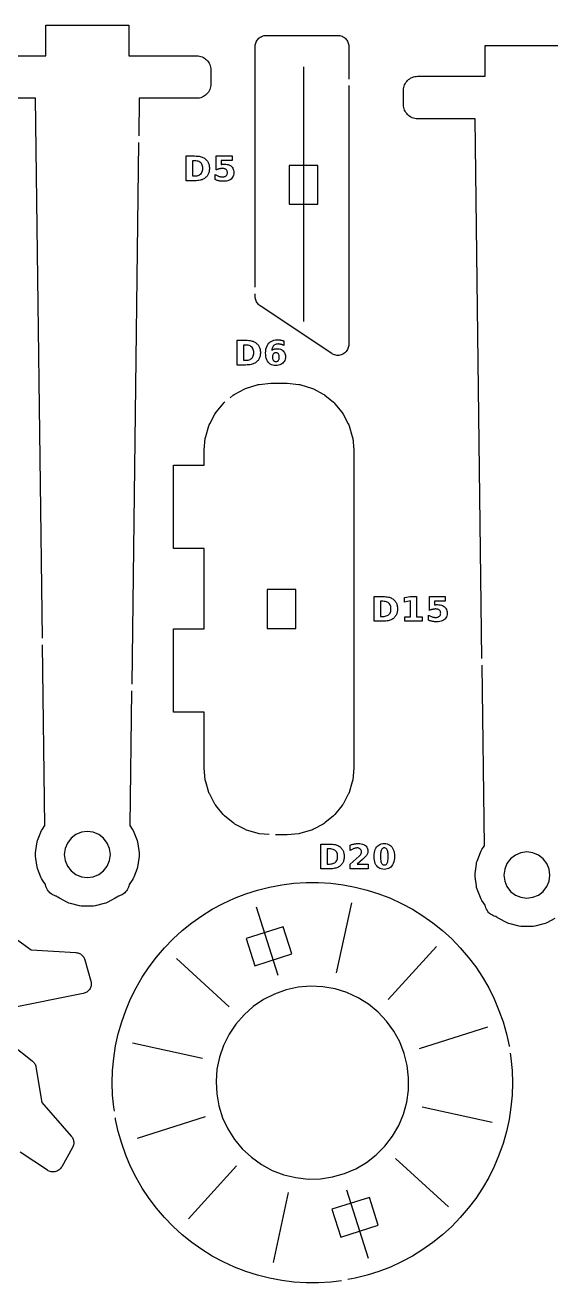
# Model space of a CAD drawing. Header units: millimetres. Extents: x 3 to 296, y 5 to 140.
# Drawn here: x 156.9 to 208.3, y 8.1 to 131.1 of the extents above; entities that cross this region are included whole.
import ezdxf

# ---------------------------------------------------------------- set-up
doc = ezdxf.new("R2010")
doc.units = ezdxf.units.MM
for name, color, linetype in [('CUT', 1, 'CONTINUOUS'), ('ENGRAVE', 5, 'CONTINUOUS'), ('SCORE', 7, 'CONTINUOUS')]:
    doc.layers.add(name, color=color, linetype=linetype)

msp = doc.modelspace()

# ---------------------------------------------------------------- linework, layer by layer
at = {"layer": 'CUT', "color": 1}
for points in [[(152.2982, 128.075), (158.925, 128.075), (158.925, 131.075), (167.075, 131.075), (167.075, 128.075), (173.7018, 128.075), (173.8348, 128.0685), (173.9683, 128.0487), (174.0992, 128.0159), (174.2262, 127.9704), (174.3482, 127.9127), (174.464, 127.8433), (174.5723, 127.763), (174.6723, 127.6723), (174.763, 127.5723), (174.8433, 127.464), (174.9127, 127.3482), (174.9704, 127.2262), (175.0159, 127.0992), (175.0487, 126.9683), (175.0685, 126.8348), (175.075, 126.7018), (175.075, 125.2982), (175.0685, 125.1652), (175.0487, 125.0317), (175.0159, 124.9008), (174.9704, 124.7738), (174.9127, 124.6518), (174.8433, 124.536), (174.763, 124.4277), (174.6723, 124.3277), (174.5723, 124.237), (174.464, 124.1567), (174.3482, 124.0873), (174.2262, 124.0296), (174.0992, 123.9841), (173.9683, 123.9513), (173.8348, 123.9315), (173.7018, 123.925), (168.074, 123.925), (168.0269, 120.2503)], [(179.425, 105.4534), (179.425, 129.0018), (179.4301, 129.1054), (179.4456, 129.2097), (179.4712, 129.3121), (179.5067, 129.4114), (179.5519, 129.5068), (179.6061, 129.5973), (179.6689, 129.682), (179.7398, 129.7602), (179.818, 129.8311), (179.9027, 129.8939), (179.9932, 129.9481), (180.0886, 129.9933), (180.1879, 130.0288), (180.2903, 130.0544), (180.3946, 130.0699), (180.4982, 130.075), (187.5018, 130.075), (187.6054, 130.0699), (187.7097, 130.0544), (187.8121, 130.0288), (187.9114, 129.9933), (188.0068, 129.9481), (188.0973, 129.8939), (188.182, 129.8311), (188.2602, 129.7602), (188.3311, 129.682), (188.3939, 129.5973), (188.4481, 129.5068), (188.4933, 129.4114), (188.5288, 129.3121), (188.5544, 129.2097), (188.5699, 129.1054), (188.575, 129.0018), (188.575, 125.8112)], [(201.6025, 69.1514), (200.926, 121.925), (195.2982, 121.925), (195.1652, 121.9315), (195.0317, 121.9513), (194.9008, 121.9841), (194.7738, 122.0296), (194.6518, 122.0873), (194.536, 122.1567), (194.4277, 122.237), (194.3277, 122.3277), (194.237, 122.4277), (194.1567, 122.536), (194.0873, 122.6518), (194.0296, 122.7738), (193.9841, 122.9008), (193.9513, 123.0317), (193.9315, 123.1652), (193.925, 123.2982), (193.925, 124.7018), (193.9315, 124.8348), (193.9513, 124.9683), (193.9841, 125.0992), (194.0296, 125.2262), (194.0873, 125.3482), (194.1567, 125.464), (194.237, 125.5723), (194.3277, 125.6723), (194.4277, 125.763), (194.536, 125.8433), (194.6518, 125.9127), (194.7738, 125.9704), (194.9008, 126.0159), (195.0317, 126.0487), (195.1652, 126.0685), (195.2982, 126.075), (201.925, 126.075), (201.925, 129.075), (210.075, 129.075)], [(188.575, 125.1612), (188.575, 99.8667), (188.5699, 99.7632), (188.5545, 99.6589), (188.5288, 99.5566), (188.4933, 99.4573), (188.4483, 99.3619), (188.3941, 99.2715), (188.3313, 99.1868), (188.2605, 99.1086), (188.1824, 99.0378), (188.0977, 98.9749), (188.0073, 98.9206), (187.912, 98.8755), (187.8127, 98.8399), (187.7104, 98.8142), (187.6061, 98.7987), (187.5008, 98.7934), (187.3955, 98.7985), (187.2912, 98.8139), (187.1888, 98.8394), (187.0895, 98.8749), (186.9942, 98.9199), (186.9052, 98.973), (179.9022, 103.6418), (179.8188, 103.7035), (179.7404, 103.7743), (179.6694, 103.8525), (179.6065, 103.9373), (179.5521, 104.0279), (179.5069, 104.1233), (179.4713, 104.2228), (179.4456, 104.3252), (179.4301, 104.4297), (179.425, 104.5333), (179.425, 104.8034)], [(158.6025, 71.1514), (157.926, 123.925), (152.2982, 123.925)], [(168.0186, 119.6004), (167.3398, 66.6547)], [(176.9667, 94.6552), (177.2665, 94.9012), (177.3498, 94.963), (177.4387, 95.0163), (178.392, 95.5258), (178.4857, 95.5701), (178.5833, 95.605), (179.6177, 95.9188), (179.7182, 95.944), (179.8207, 95.9592), (180.9456, 96.07), (181.0473, 96.075), (182.4527, 96.075), (182.5544, 96.07), (183.6793, 95.9592), (183.7818, 95.944), (183.8823, 95.9188), (184.9167, 95.605), (185.0143, 95.5701), (185.108, 95.5258), (186.0613, 95.0163), (186.1502, 94.963), (186.2335, 94.9012), (187.0691, 94.2155), (187.1459, 94.1459), (187.2155, 94.0691), (187.9012, 93.2335), (187.963, 93.1502), (188.0163, 93.0613), (188.5258, 92.108), (188.5701, 92.0143), (188.605, 91.9167), (188.9188, 90.8823), (188.944, 90.7818), (188.9592, 90.6793), (189.07, 89.5544), (189.075, 89.4527), (189.075, 58.5473), (189.07, 58.4456), (188.9592, 57.3207), (188.944, 57.2182), (188.9188, 57.1177), (188.605, 56.0833), (188.5701, 55.9857), (188.5258, 55.892), (188.0163, 54.9387), (187.963, 54.8498), (187.9012, 54.7665), (187.2155, 53.9309), (187.1459, 53.8541), (187.0691, 53.7845), (186.2335, 53.0988), (186.1502, 53.037), (186.0613, 52.9837), (185.108, 52.4742), (185.0143, 52.4299), (184.9167, 52.395), (183.8823, 52.0812), (183.7818, 52.056), (183.6793, 52.0408), (182.5544, 51.93), (182.4527, 51.925), (181.4193, 51.925)], [(180.7702, 51.9473), (179.8207, 52.0408), (179.7182, 52.056), (179.6177, 52.0812), (178.5833, 52.395), (178.4857, 52.4299), (178.392, 52.4742), (177.4387, 52.9837), (177.3498, 53.037), (177.2665, 53.0988), (176.4309, 53.7845), (176.3541, 53.8541), (176.2845, 53.9309), (175.5988, 54.7665), (175.537, 54.8498), (175.4837, 54.9387), (174.9742, 55.892), (174.9299, 55.9857), (174.895, 56.0833), (174.5812, 57.1177), (174.556, 57.2182), (174.5408, 57.3207), (174.43, 58.4456), (174.425, 58.5473), (174.425, 63.925), (171.425, 63.925), (171.425, 72.075), (174.425, 72.075), (174.425, 79.925), (171.425, 79.925), (171.425, 88.075), (174.425, 88.075), (174.425, 89.4527), (174.43, 89.5544), (174.5408, 90.6793), (174.556, 90.7818), (174.5812, 90.8823), (174.895, 91.9167), (174.9299, 92.0143), (174.9742, 92.108), (175.4837, 93.0613), (175.537, 93.1502), (175.5988, 93.2335), (176.2845, 94.0691), (176.3541, 94.1459), (176.4309, 94.2155), (176.4643, 94.2428)], [(167.3315, 66.0048), (167.1628, 52.8504), (167.1633, 52.8392), (167.1692, 52.8295), (167.4006, 52.4943), (167.4854, 52.3541), (167.5526, 52.2047), (167.8697, 51.3686), (167.9184, 51.2123), (167.9479, 51.0512), (168.0557, 50.1635), (168.0656, 50), (168.0557, 49.8365), (167.9479, 48.9488), (167.9184, 48.7877), (167.8697, 48.6314), (167.5526, 47.7953), (167.4854, 47.6459), (167.4006, 47.5057), (167.0948, 47.0627), (167.0866, 47.0494), (167.0606, 46.9269), (167.0207, 46.8003), (166.9688, 46.6782), (166.9054, 46.5617), (166.831, 46.4518), (166.7464, 46.3496), (166.6523, 46.256), (166.5497, 46.172), (166.4394, 46.0982), (166.3226, 46.0354), (166.2002, 45.9841), (166.0734, 45.9449), (166.0205, 45.934), (166.0053, 45.9299), (165.9066, 45.8513), (165.9054, 45.8529), (165.8776, 45.8311), (165.7374, 45.7464), (164.9456, 45.3308), (164.7963, 45.2636), (164.6399, 45.2149), (163.7717, 45.0009), (163.6106, 44.9713), (163.4471, 44.9615), (162.5529, 44.9615), (162.3894, 44.9713), (162.2283, 45.0009), (161.3601, 45.2149), (161.2037, 45.2636), (161.0544, 45.3308), (160.2626, 45.7464), (160.1224, 45.8311), (160.0946, 45.8529), (160.0934, 45.8513), (159.9947, 45.9299), (159.9795, 45.934), (159.9266, 45.9449), (159.7998, 45.9841), (159.6774, 46.0354), (159.5606, 46.0982), (159.4503, 46.172), (159.3477, 46.256), (159.2536, 46.3496), (159.169, 46.4518), (159.0946, 46.5617), (159.0312, 46.6782), (158.9793, 46.8003), (158.9394, 46.9269), (158.9134, 47.0494), (158.9052, 47.0627), (158.5994, 47.5057), (158.5146, 47.6459), (158.4474, 47.7953), (158.1303, 48.6314), (158.0816, 48.7877), (158.0521, 48.9488), (157.9443, 49.8365), (157.9344, 50), (157.9443, 50.1635), (158.0521, 51.0512), (158.0816, 51.2123), (158.1303, 51.3686), (158.4474, 52.2047), (158.5146, 52.3541), (158.5994, 52.4943), (158.8308, 52.8295), (158.8367, 52.8392), (158.8372, 52.8504), (158.6109, 70.5014)], [(208.7374, 43.7464), (207.9456, 43.3308), (207.7963, 43.2636), (207.6399, 43.2149), (206.7717, 43.0009), (206.6106, 42.9713), (206.4471, 42.9615), (205.5529, 42.9615), (205.3894, 42.9713), (205.2283, 43.0009), (204.3601, 43.2149), (204.2037, 43.2636), (204.0544, 43.3308), (203.2626, 43.7464), (203.1224, 43.8311), (203.0946, 43.8529), (203.0934, 43.8513), (202.9947, 43.9299), (202.9795, 43.934), (202.9266, 43.9449), (202.7998, 43.9841), (202.6774, 44.0354), (202.5606, 44.0982), (202.4503, 44.172), (202.3477, 44.256), (202.2536, 44.3496), (202.169, 44.4518), (202.0946, 44.5617), (202.0312, 44.6782), (201.9793, 44.8003), (201.9394, 44.9269), (201.9134, 45.0494), (201.9052, 45.0627), (201.5994, 45.5057), (201.5146, 45.6459), (201.4474, 45.7953), (201.1303, 46.6314), (201.0816, 46.7877), (201.0521, 46.9488), (200.9443, 47.8365), (200.9344, 48), (200.9443, 48.1635), (201.0521, 49.0512), (201.0816, 49.2123), (201.1303, 49.3686), (201.4474, 50.2047), (201.5146, 50.3541), (201.5994, 50.4943), (201.8308, 50.8295), (201.8367, 50.8392), (201.8372, 50.8504), (201.6109, 68.5014)], [(165.6448, 24.9231), (165.5867, 25.2976), (165.4755, 26.4981), (165.4384, 27.7031), (165.4755, 28.9082), (165.5867, 30.1087), (165.7717, 31.3), (166.0296, 32.4778), (166.3595, 33.6374), (166.7602, 34.7745), (167.2302, 35.8847), (167.7676, 36.964), (168.3704, 38.0081), (169.0363, 39.0131), (169.7629, 39.9752), (170.5473, 40.8907), (171.3866, 41.7563), (172.2775, 42.5685), (173.2168, 43.3243), (174.2008, 44.0209), (175.2259, 44.6556), (176.2881, 45.226), (177.3833, 45.7299), (178.5075, 46.1654), (179.6564, 46.5309), (180.8257, 46.825), (182.0108, 47.0465), (183.2073, 47.1947), (184.4106, 47.2689), (185.6162, 47.2689), (186.8196, 47.1946), (188.0161, 47.0465), (189.2012, 46.825), (190.3704, 46.5309), (191.5193, 46.1654), (192.6435, 45.7299), (193.7387, 45.226), (194.8009, 44.6556), (195.826, 44.0209), (196.81, 43.3243), (197.7493, 42.5685), (198.6402, 41.7563), (199.4795, 40.8907), (200.2639, 39.9752), (200.9905, 39.013), (201.6564, 38.008), (202.2592, 36.9639), (202.7966, 35.8847), (203.2666, 34.7744), (203.6673, 33.6373), (203.9972, 32.4777), (204.2551, 31.3), (204.2649, 31.237)], [(154.6547, 42.753), (157.5143, 40.6988), (157.5153, 40.6982), (157.5165, 40.698), (161.8867, 40.4218), (161.9768, 40.4118), (162.0673, 40.3929), (162.1556, 40.3656), (162.2409, 40.33), (162.3225, 40.2865), (162.3996, 40.2355), (162.4715, 40.1774), (162.5376, 40.1128), (162.5972, 40.0422), (162.6499, 39.9663), (162.6952, 39.8857), (162.7327, 39.8012), (162.7614, 39.7152), (163.3472, 37.6378), (163.3681, 37.5475), (163.3803, 37.4537), (163.3833, 37.3592), (163.3772, 37.2648), (163.362, 37.1715), (163.3378, 37.08), (163.3049, 36.9914), (163.2635, 36.9064), (163.2141, 36.8257), (163.1571, 36.7503), (163.0931, 36.6807), (163.0226, 36.6176), (162.9463, 36.5617), (162.865, 36.5134), (162.7794, 36.4732), (162.6903, 36.4415), (162.6004, 36.419), (155.2788, 34.9627)], [(155.5542, 31.4622), (157.6081, 29.847), (157.6752, 29.789), (157.7378, 29.7238), (157.7942, 29.6531), (157.8437, 29.5775), (157.886, 29.4976), (157.9207, 29.4141), (157.9476, 29.3278), (157.9659, 29.2411), (158.5355, 25.7665), (158.5357, 25.7654), (158.5364, 25.7644), (161.4314, 22.4788), (161.488, 22.408), (161.5387, 22.3307), (161.5818, 22.249), (161.6169, 22.1635), (161.6439, 22.0751), (161.6623, 21.9845), (161.6721, 21.8926), (161.6731, 21.8002), (161.6653, 21.708), (161.6489, 21.6171), (161.624, 21.5281), (161.5907, 21.4419), (161.5502, 21.3607), (160.4955, 19.4776), (160.4464, 19.3989), (160.3887, 19.324), (160.324, 19.255), (160.253, 19.1926), (160.1762, 19.1374), (160.0944, 19.0898), (160.0085, 19.0504), (159.9191, 19.0196), (159.8271, 18.9975), (159.7335, 18.9844), (159.639, 18.9805), (159.5446, 18.9857), (159.4511, 19.0001), (159.3595, 19.0234), (159.2705, 19.0555), (159.1851, 19.0961), (159.1056, 19.1439), (156.4399, 20.925)], [(204.3646, 30.5947), (204.4401, 30.1086), (204.5513, 28.9082), (204.5884, 27.7031), (204.5513, 26.498), (204.4401, 25.2976), (204.2551, 24.1062), (203.9972, 22.9285), (203.6673, 21.7689), (203.2666, 20.6318), (202.7966, 19.5215), (202.2592, 18.4423), (201.6564, 17.3982), (200.9905, 16.3932), (200.2639, 15.431), (199.4795, 14.5155), (198.6402, 13.65), (197.7492, 12.8377), (196.81, 12.0819), (195.8259, 11.3853), (194.8009, 10.7506), (193.7387, 10.1803), (192.6434, 9.6764), (191.5192, 9.2408), (190.3703, 8.8753), (189.2011, 8.5813), (188.4904, 8.4484)], [(187.8499, 8.3392), (186.8195, 8.2116), (185.6162, 8.1374), (184.4106, 8.1374), (183.2072, 8.2116), (182.0107, 8.3597), (180.8256, 8.5813), (179.6564, 8.8754), (178.5075, 9.2408), (177.3833, 9.6764), (176.288, 10.1803), (175.2259, 10.7507), (174.2008, 11.3853), (173.2168, 12.0819), (172.2775, 12.8378), (171.3865, 13.65), (170.5472, 14.5155), (169.7628, 15.4311), (169.0363, 16.3932), (168.3703, 17.3982), (167.7675, 18.4423), (167.2301, 19.5215), (166.7602, 20.6318), (166.3595, 21.7689), (166.0296, 22.9285), (165.7716, 24.1062), (165.7445, 24.2808)]]:
    msp.add_lwpolyline(points, dxfattribs=at)
for points in [[(185.5392, 117.3723), (182.7492, 117.3723), (182.7492, 113.5823), (185.5392, 113.5823), (185.5392, 117.3723)], [(183.395, 75.895), (180.605, 75.895), (180.605, 72.105), (183.395, 72.105), (183.395, 75.895)], [(160.8229, 49.4166), (161.048, 48.873), (161.4062, 48.4062), (161.873, 48.048), (162.4166, 47.8229), (163, 47.7461), (163.5834, 47.8229), (164.127, 48.048), (164.5938, 48.4062), (164.952, 48.873), (165.1771, 49.4166), (165.2539, 50), (165.1771, 50.5834), (164.952, 51.127), (164.5938, 51.5938), (164.127, 51.952), (163.5834, 52.1771), (163, 52.2539), (162.4166, 52.1771), (161.873, 51.952), (161.4062, 51.5938), (161.048, 51.127), (160.8229, 50.5834), (160.7461, 50), (160.8229, 49.4166)], [(203.8229, 47.4166), (204.048, 46.873), (204.4062, 46.4062), (204.873, 46.048), (205.4166, 45.8229), (206, 45.7461), (206.5834, 45.8229), (207.127, 46.048), (207.5938, 46.4062), (207.952, 46.873), (208.1771, 47.4166), (208.2539, 48), (208.1771, 48.5834), (207.952, 49.127), (207.5938, 49.5938), (207.127, 49.952), (206.5834, 50.1771), (206, 50.2539), (205.4166, 50.1771), (204.873, 49.952), (204.4062, 49.5938), (204.048, 49.127), (203.8229, 48.5834), (203.7461, 48), (203.8229, 47.4166)], [(182.1522, 42.9481), (178.5405, 41.7992), (179.3863, 39.1405), (182.998, 40.2894), (182.1522, 42.9481)], [(193.9947, 30.5603), (193.5556, 31.6853), (192.9763, 32.745), (192.2661, 33.7219), (191.4369, 34.5999), (190.5023, 35.3647), (189.4774, 36.0037), (188.3793, 36.5064), (187.226, 36.8646), (186.0363, 37.0723), (184.8298, 37.1262), (183.6263, 37.0253), (182.4456, 36.7714), (181.307, 36.3686), (180.2293, 35.8235), (179.2302, 35.1451), (178.326, 34.3444), (177.5317, 33.4347), (176.8601, 32.4309), (176.3225, 31.3495), (175.9276, 30.2082), (175.6818, 29.0258), (175.5893, 27.8216), (175.6515, 26.6155), (175.8674, 25.4273), (176.2336, 24.2764), (176.7438, 23.1818), (177.3899, 22.1614), (178.1612, 21.2321), (179.0449, 20.4089), (180.0267, 19.7056), (181.0903, 19.1336), (182.2184, 18.7022), (183.3923, 18.4187), (184.5929, 18.2877), (185.8004, 18.3112), (186.9949, 18.4889), (188.1569, 18.818), (189.2673, 19.2929), (190.3079, 19.9059), (191.2615, 20.647), (192.1125, 21.5039), (192.847, 22.4626), (193.4528, 23.5074), (193.92, 24.6211), (194.241, 25.7853), (194.4105, 26.9811), (194.4257, 28.1887), (194.2863, 29.3883), (193.9947, 30.5603)], [(190.5993, 16.494), (186.9305, 15.3269), (187.7945, 12.611), (191.4633, 13.7781), (190.5993, 16.494)]]:
    msp.add_lwpolyline(points, close=True, dxfattribs=at)
at = {"layer": 'ENGRAVE', "color": 5}
for points in [[(173.4914, 118.2883), (173.6523, 118.2818), (173.7976, 118.2708), (173.9271, 118.2554), (174.041, 118.2357), (174.1392, 118.2116), (174.2274, 118.1822), (174.3113, 118.1468), (174.3908, 118.1052), (174.4661, 118.0575), (174.5372, 118.0037), (174.6039, 117.9438), (174.6584, 117.8876), (174.708, 117.8286), (174.7528, 117.7668), (174.7927, 117.7022), (174.8277, 117.6348), (174.8578, 117.5646), (174.8831, 117.4914), (174.9039, 117.4151), (174.92, 117.3355), (174.9316, 117.2528), (174.9385, 117.167), (174.9408, 117.078), (174.9385, 116.9879), (174.9316, 116.9012), (174.92, 116.8177), (174.9039, 116.7376), (174.8831, 116.6608), (174.8578, 116.5872), (174.8277, 116.5168), (174.7927, 116.4492), (174.7528, 116.3844), (174.708, 116.3225), (174.6584, 116.2634), (174.6039, 116.2072), (174.5366, 116.1473), (174.465, 116.0935), (174.389, 116.0459), (174.3087, 116.0043), (174.2241, 115.9688), (174.1351, 115.9394), (174.0364, 115.9153), (173.9224, 115.8956), (173.7933, 115.8802), (173.649, 115.8693), (173.4895, 115.8627), (173.3148, 115.8605), (172.654, 115.8605), (172.654, 118.2905), (173.3148, 118.2905), (173.4914, 118.2883)], [(177.1591, 118.2905), (177.1591, 117.8299), (176.1011, 117.8299), (176.1011, 117.4539), (176.125, 117.4602), (176.149, 117.466), (176.1729, 117.4712), (176.197, 117.476), (176.221, 117.4803), (176.2452, 117.484), (176.2695, 117.4873), (176.2941, 117.4899), (176.319, 117.492), (176.3443, 117.4935), (176.3698, 117.4943), (176.3957, 117.4946), (176.5384, 117.4885), (176.6701, 117.4699), (176.7908, 117.4391), (176.9006, 117.3959), (176.9995, 117.3403), (177.0875, 117.2725), (177.163, 117.1935), (177.2249, 117.1049), (177.273, 117.0065), (177.3074, 116.8985), (177.328, 116.7807), (177.3348, 116.6532), (177.3274, 116.5266), (177.3049, 116.4096), (177.2675, 116.302), (177.2151, 116.2039), (177.1478, 116.1154), (177.0655, 116.0363), (176.9699, 115.9682), (176.8627, 115.9124), (176.7438, 115.8691), (176.6134, 115.8381), (176.4713, 115.8195), (176.3176, 115.8133), (176.2488, 115.8144), (176.1802, 115.8177), (176.1119, 115.8233), (176.0438, 115.831), (175.9759, 115.841), (175.9083, 115.8532), (175.8408, 115.8676), (175.7734, 115.8844), (175.7062, 115.9034), (175.6392, 115.9248), (175.5722, 115.9485), (175.5054, 115.9744), (175.5054, 116.4676), (175.571, 116.4312), (175.6355, 116.398), (175.6989, 116.3679), (175.7611, 116.341), (175.8222, 116.3173), (175.8822, 116.2967), (175.9411, 116.2793), (175.9988, 116.2651), (176.0553, 116.254), (176.1108, 116.2461), (176.1651, 116.2413), (176.2183, 116.2397), (176.2916, 116.2428), (176.3595, 116.2521), (176.422, 116.2676), (176.4791, 116.2893), (176.5308, 116.3172), (176.5772, 116.3512), (176.6172, 116.3906), (176.65, 116.4343), (176.6755, 116.4825), (176.6937, 116.535), (176.7046, 116.5919), (176.7082, 116.6532), (176.7046, 116.7149), (176.6937, 116.7722), (176.6755, 116.8249), (176.65, 116.8731), (176.6172, 116.9167), (176.5772, 116.9559), (176.5308, 116.9897), (176.4791, 117.0174), (176.422, 117.0389), (176.3595, 117.0543), (176.2916, 117.0635), (176.2183, 117.0666), (176.1728, 117.0656), (176.1263, 117.0627), (176.0787, 117.0578), (176.0302, 117.051), (175.9807, 117.0423), (175.9302, 117.0316), (175.8786, 117.0188), (175.8257, 117.004), (175.7715, 116.987), (175.7161, 116.9679), (175.6594, 116.9467), (175.6015, 116.9233), (175.6015, 118.2905), (177.1591, 118.2905)], [(173.5052, 116.3341), (173.6282, 116.3394), (173.7411, 116.3553), (173.844, 116.3818), (173.9367, 116.4188), (174.0194, 116.4664), (174.092, 116.5246), (174.1539, 116.5928), (174.2046, 116.6707), (174.244, 116.7581), (174.2721, 116.8552), (174.289, 116.9618), (174.2946, 117.078), (174.289, 117.1936), (174.2722, 117.2997), (174.2442, 117.3962), (174.2049, 117.4831), (174.1545, 117.5604), (174.0928, 117.6281), (174.0204, 117.6858), (173.9378, 117.733), (173.845, 117.7697), (173.742, 117.7959), (173.6287, 117.8116), (173.5052, 117.8169), (173.2806, 117.8169), (173.2806, 116.3341), (173.5052, 116.3341)], [(178.4787, 100.2765), (178.6396, 100.2699), (178.7849, 100.259), (178.9144, 100.2436), (179.0283, 100.2239), (179.1265, 100.1997), (179.2147, 100.1704), (179.2986, 100.1349), (179.3781, 100.0933), (179.4534, 100.0457), (179.5245, 99.9919), (179.5912, 99.932), (179.6457, 99.8758), (179.6953, 99.8168), (179.7401, 99.755), (179.78, 99.6904), (179.815, 99.623), (179.8451, 99.5528), (179.8704, 99.4796), (179.8912, 99.4032), (179.9073, 99.3237), (179.9189, 99.241), (179.9258, 99.1551), (179.9281, 99.0661), (179.9258, 98.9761), (179.9189, 98.8893), (179.9073, 98.8059), (179.8912, 98.7258), (179.8704, 98.6489), (179.8451, 98.5754), (179.815, 98.5049), (179.78, 98.4373), (179.7401, 98.3726), (179.6953, 98.3106), (179.6457, 98.2516), (179.5912, 98.1954), (179.5239, 98.1355), (179.4523, 98.0817), (179.3763, 98.034), (179.296, 97.9924), (179.2114, 97.957), (179.1224, 97.9276), (179.0237, 97.9035), (178.9097, 97.8838), (178.7806, 97.8684), (178.6363, 97.8574), (178.4768, 97.8509), (178.3021, 97.8487), (177.6413, 97.8487), (177.6413, 100.2787), (178.3021, 100.2787), (178.4787, 100.2765)], [(178.4925, 98.3223), (178.6155, 98.3276), (178.7284, 98.3435), (178.8313, 98.3699), (178.924, 98.4069), (179.0067, 98.4546), (179.0793, 98.5127), (179.1412, 98.581), (179.1919, 98.6589), (179.2313, 98.7463), (179.2594, 98.8433), (179.2763, 98.9499), (179.2819, 99.0661), (179.2763, 99.1818), (179.2595, 99.2878), (179.2315, 99.3843), (179.1922, 99.4712), (179.1418, 99.5485), (179.0801, 99.6163), (179.0077, 99.6739), (178.9251, 99.7211), (178.8323, 99.7579), (178.7293, 99.7841), (178.616, 99.7998), (178.4925, 99.8051), (178.2679, 99.8051), (178.2679, 98.3223), (178.4925, 98.3223)], [(182.1653, 99.7893), (182.1153, 99.8106), (182.0662, 99.8297), (182.0182, 99.8466), (181.9711, 99.8615), (181.925, 99.8742), (181.8796, 99.8849), (181.8346, 99.8937), (181.7899, 99.9005), (181.7456, 99.9053), (181.7017, 99.9083), (181.6581, 99.9092), (181.5682, 99.9049), (181.4852, 99.892), (181.4091, 99.8704), (181.3398, 99.8401), (181.2774, 99.8013), (181.2219, 99.7538), (181.1734, 99.6978), (181.1322, 99.6334), (181.0982, 99.5607), (181.0714, 99.4796), (181.0519, 99.3902), (181.0396, 99.2924), (181.0759, 99.3178), (181.1132, 99.3411), (181.1515, 99.3621), (181.1908, 99.381), (181.2311, 99.3976), (181.2723, 99.412), (181.3148, 99.4242), (181.3584, 99.4341), (181.4034, 99.4419), (181.4496, 99.4474), (181.497, 99.4508), (181.5458, 99.4519), (181.666, 99.4458), (181.7783, 99.4276), (181.8825, 99.3973), (181.9787, 99.3549), (182.067, 99.3004), (182.1472, 99.2338), (182.2171, 99.1573), (182.2742, 99.0734), (182.3187, 98.9819), (182.3505, 98.8829), (182.3695, 98.7765), (182.3759, 98.6625), (182.3688, 98.5366), (182.3475, 98.4193), (182.312, 98.3107), (182.2623, 98.2107), (182.1984, 98.1194), (182.1203, 98.0367), (182.0303, 97.9648), (181.9306, 97.906), (181.8213, 97.8603), (181.7022, 97.8276), (181.5735, 97.808), (181.4351, 97.8015), (181.2832, 97.8104), (181.1431, 97.837), (181.015, 97.8814), (180.8987, 97.9436), (180.7944, 98.0236), (180.7019, 98.1213), (180.6225, 98.2353), (180.5576, 98.3643), (180.5072, 98.5081), (180.4711, 98.6667), (180.4495, 98.8403), (180.4423, 99.0287), (180.4507, 99.2223), (180.476, 99.4015), (180.5182, 99.5664), (180.5772, 99.717), (180.6531, 99.8532), (180.7458, 99.9751), (180.8533, 100.0803), (180.9732, 100.1664), (181.1057, 100.2333), (181.2507, 100.2811), (181.4083, 100.3098), (181.5783, 100.3194), (181.6339, 100.3187), (181.689, 100.3165), (181.7435, 100.3129), (181.7975, 100.3078), (181.851, 100.3013), (181.9039, 100.2933), (181.9564, 100.2839), (182.0087, 100.2731), (182.0609, 100.2608), (182.1129, 100.247), (182.1647, 100.2318), (182.2164, 100.2152), (182.2164, 99.766), (182.1653, 99.7893)], [(181.3412, 99.0364), (181.2978, 99.0216), (181.259, 99.0008), (181.2247, 98.9742), (181.195, 98.9416), (181.1699, 98.9031), (181.1494, 98.8587), (181.1334, 98.8084), (181.122, 98.7521), (181.1151, 98.6899), (181.1128, 98.6218), (181.1151, 98.5537), (181.122, 98.4915), (181.1334, 98.4352), (181.1494, 98.3849), (181.1699, 98.3405), (181.195, 98.302), (181.2247, 98.2694), (181.259, 98.2427), (181.2978, 98.222), (181.3412, 98.2072), (181.3891, 98.1983), (181.4416, 98.1954), (181.4946, 98.1983), (181.543, 98.2072), (181.5867, 98.222), (181.6257, 98.2427), (181.6601, 98.2694), (181.6898, 98.302), (181.7149, 98.3405), (181.7355, 98.3849), (181.7515, 98.4352), (181.7629, 98.4915), (181.7697, 98.5537), (181.772, 98.6218), (181.7697, 98.6899), (181.7629, 98.7521), (181.7515, 98.8084), (181.7355, 98.8587), (181.7149, 98.9031), (181.6898, 98.9416), (181.6601, 98.9742), (181.6257, 99.0008), (181.5867, 99.0216), (181.543, 99.0364), (181.4946, 99.0453), (181.4416, 99.0482), (181.3891, 99.0453), (181.3412, 99.0364)], [(192.0543, 75.2212), (192.1996, 75.2103), (192.3291, 75.1949), (192.443, 75.1752), (192.5412, 75.1511), (192.6294, 75.1217), (192.7133, 75.0862), (192.7928, 75.0447), (192.8681, 74.997), (192.9392, 74.9432), (193.0059, 74.8833), (193.0604, 74.8271), (193.11, 74.7681), (193.1548, 74.7063), (193.1947, 74.6417), (193.2297, 74.5743), (193.2598, 74.5041), (193.2851, 74.4309), (193.3059, 74.3545), (193.322, 74.275), (193.3336, 74.1923), (193.3405, 74.1065), (193.3428, 74.0174), (193.3405, 73.9274), (193.3336, 73.8407), (193.322, 73.7572), (193.3059, 73.6771), (193.2851, 73.6003), (193.2598, 73.5267), (193.2297, 73.4563), (193.1947, 73.3887), (193.1548, 73.3239), (193.11, 73.262), (193.0604, 73.2029), (193.0059, 73.1467), (192.9386, 73.0868), (192.867, 73.033), (192.791, 72.9853), (192.7107, 72.9438), (192.6261, 72.9083), (192.5371, 72.8789), (192.4384, 72.8548), (192.3244, 72.8351), (192.1953, 72.8197), (192.051, 72.8088), (191.8915, 72.8022), (191.7168, 72.8), (191.056, 72.8), (191.056, 75.23), (191.7168, 75.23), (191.8934, 75.2278), (192.0543, 75.2212)], [(194.5943, 74.8036), (194.0262, 74.6864), (194.0262, 75.1128), (194.591, 75.23), (195.1867, 75.23), (195.1867, 73.2329), (195.7401, 73.2329), (195.7401, 72.8), (194.0409, 72.8), (194.0409, 73.2329), (194.5943, 73.2329), (194.5943, 74.8036)], [(198.0137, 75.23), (198.0137, 74.7694), (196.9558, 74.7694), (196.9558, 74.3934), (196.9797, 74.3997), (197.0036, 74.4055), (197.0276, 74.4107), (197.0516, 74.4155), (197.0757, 74.4198), (197.0998, 74.4235), (197.1241, 74.4268), (197.1488, 74.4294), (197.1737, 74.4315), (197.1989, 74.4329), (197.2245, 74.4338), (197.2504, 74.4341), (197.393, 74.4279), (197.5247, 74.4094), (197.6455, 74.3786), (197.7553, 74.3354), (197.8542, 74.2798), (197.9421, 74.2119), (198.0177, 74.133), (198.0796, 74.0444), (198.1277, 73.946), (198.162, 73.838), (198.1826, 73.7202), (198.1895, 73.5926), (198.182, 73.4661), (198.1596, 73.349), (198.1222, 73.2415), (198.0698, 73.1434), (198.0025, 73.0549), (197.9201, 72.9758), (197.8246, 72.9076), (197.7173, 72.8519), (197.5985, 72.8085), (197.468, 72.7776), (197.326, 72.759), (197.1723, 72.7528), (197.1035, 72.7539), (197.0349, 72.7572), (196.9666, 72.7628), (196.8985, 72.7705), (196.8306, 72.7805), (196.7629, 72.7927), (196.6954, 72.8071), (196.6281, 72.8239), (196.5609, 72.8429), (196.4938, 72.8643), (196.4269, 72.888), (196.3601, 72.9139), (196.3601, 73.4071), (196.4257, 73.3707), (196.4902, 73.3375), (196.5536, 73.3074), (196.6158, 73.2805), (196.6769, 73.2568), (196.7369, 73.2362), (196.7957, 73.2188), (196.8534, 73.2046), (196.91, 73.1935), (196.9655, 73.1856), (197.0198, 73.1808), (197.073, 73.1792), (197.1462, 73.1823), (197.2141, 73.1916), (197.2766, 73.2071), (197.3338, 73.2288), (197.3855, 73.2567), (197.4319, 73.2907), (197.4719, 73.3301), (197.5047, 73.3738), (197.5301, 73.4219), (197.5483, 73.4745), (197.5593, 73.5314), (197.5629, 73.5926), (197.5593, 73.6544), (197.5483, 73.7116), (197.5301, 73.7644), (197.5047, 73.8126), (197.4719, 73.8562), (197.4319, 73.8954), (197.3855, 73.9292), (197.3338, 73.9569), (197.2766, 73.9784), (197.2141, 73.9938), (197.1462, 74.003), (197.073, 74.0061), (197.0275, 74.0051), (196.9809, 74.0022), (196.9334, 73.9973), (196.8849, 73.9905), (196.8354, 73.9818), (196.7849, 73.9711), (196.7333, 73.9583), (196.6804, 73.9435), (196.6262, 73.9265), (196.5708, 73.9074), (196.5141, 73.8862), (196.4561, 73.8628), (196.4561, 75.23), (198.0137, 75.23)], [(192.0302, 73.2789), (192.1431, 73.2948), (192.246, 73.3212), (192.3387, 73.3583), (192.4214, 73.4059), (192.494, 73.4641), (192.5559, 73.5323), (192.6066, 73.6102), (192.646, 73.6976), (192.6741, 73.7946), (192.691, 73.9013), (192.6966, 74.0174), (192.691, 74.1331), (192.6742, 74.2392), (192.6462, 74.3356), (192.6069, 74.4225), (192.5565, 74.4999), (192.4948, 74.5676), (192.4224, 74.6253), (192.3398, 74.6725), (192.247, 74.7092), (192.144, 74.7354), (192.0307, 74.7511), (191.9072, 74.7564), (191.6826, 74.7564), (191.6826, 73.2736), (191.9072, 73.2736), (192.0302, 73.2789)], [(186.8378, 51.0242), (186.983, 51.0132), (187.1126, 50.9979), (187.2264, 50.9781), (187.3246, 50.954), (187.4128, 50.9247), (187.4967, 50.8892), (187.5763, 50.8476), (187.6516, 50.7999), (187.7226, 50.7462), (187.7893, 50.6863), (187.8438, 50.6301), (187.8934, 50.5711), (187.9382, 50.5093), (187.9781, 50.4447), (188.0131, 50.3773), (188.0432, 50.307), (188.0685, 50.2338), (188.0893, 50.1575), (188.1054, 50.078), (188.117, 49.9953), (188.1239, 49.9094), (188.1262, 49.8204), (188.1239, 49.7304), (188.117, 49.6436), (188.1054, 49.5602), (188.0893, 49.48), (188.0685, 49.4032), (188.0432, 49.3297), (188.0131, 49.2592), (187.9781, 49.1916), (187.9382, 49.1268), (187.8934, 49.0649), (187.8438, 49.0058), (187.7893, 48.9496), (187.722, 48.8897), (187.6504, 48.836), (187.5744, 48.7883), (187.4941, 48.7467), (187.4095, 48.7112), (187.3205, 48.6819), (187.2218, 48.6578), (187.1079, 48.638), (186.9787, 48.6227), (186.8344, 48.6117), (186.6749, 48.6051), (186.5002, 48.6029), (185.8394, 48.6029), (185.8394, 51.033), (186.5002, 51.033), (186.6768, 51.0308), (186.8378, 51.0242)], [(186.8136, 49.0819), (186.9266, 49.0977), (187.0294, 49.1242), (187.1221, 49.1612), (187.2048, 49.2088), (187.2774, 49.267), (187.3393, 49.3353), (187.39, 49.4131), (187.4294, 49.5006), (187.4575, 49.5976), (187.4744, 49.7042), (187.48, 49.8204), (187.4744, 49.936), (187.4576, 50.0421), (187.4296, 50.1386), (187.3903, 50.2255), (187.3399, 50.3028), (187.2782, 50.3705), (187.2058, 50.4282), (187.1232, 50.4754), (187.0304, 50.5121), (186.9274, 50.5383), (186.8141, 50.5541), (186.6906, 50.5593), (186.466, 50.5593), (186.466, 49.0766), (186.6906, 49.0766), (186.8136, 49.0819)], [(190.4633, 48.6029), (188.6973, 48.6029), (188.6973, 49.0636), (189.5844, 49.8464), (189.6223, 49.8821), (189.6567, 49.9175), (189.6877, 49.9526), (189.7153, 49.9875), (189.7395, 50.0221), (189.7602, 50.0564), (189.7776, 50.0908), (189.7918, 50.1257), (189.8029, 50.161), (189.8108, 50.1967), (189.8156, 50.2329), (189.8171, 50.2696), (189.814, 50.3247), (189.8044, 50.3761), (189.7885, 50.4238), (189.7661, 50.4678), (189.7375, 50.5081), (189.7024, 50.5447), (189.662, 50.5765), (189.6175, 50.6025), (189.5687, 50.6228), (189.5158, 50.6373), (189.4586, 50.6459), (189.3972, 50.6488), (189.3476, 50.6471), (189.2965, 50.6419), (189.2438, 50.6332), (189.1896, 50.621), (189.1339, 50.6053), (189.0766, 50.5862), (189.0178, 50.5636), (188.9578, 50.5376), (188.8963, 50.5083), (188.8335, 50.4755), (188.7694, 50.4394), (188.7039, 50.3998), (188.7039, 50.9337), (188.7743, 50.9561), (188.8444, 50.9766), (188.9142, 50.9953), (188.9838, 51.0122), (189.0531, 51.0271), (189.1222, 51.0403), (189.1908, 51.0515), (189.2591, 51.0606), (189.3268, 51.0677), (189.3941, 51.0728), (189.461, 51.0759), (189.5274, 51.0769), (189.6674, 51.0716), (189.7966, 51.0556), (189.915, 51.0289), (190.0226, 50.9915), (190.1194, 50.9435), (190.2053, 50.8848), (190.2792, 50.8166), (190.3396, 50.74), (190.3866, 50.6549), (190.4202, 50.5615), (190.4403, 50.4596), (190.447, 50.3494), (190.4442, 50.2839), (190.4356, 50.22), (190.4214, 50.1575), (190.4014, 50.0965), (190.3758, 50.0371), (190.3445, 49.9791), (190.304, 49.9186), (190.251, 49.8517), (190.1854, 49.7783), (190.1072, 49.6984), (190.0165, 49.6121), (189.9132, 49.5193), (189.394, 49.0636), (190.4633, 49.0636), (190.4633, 48.6029)], [(193.0172, 49.4436), (192.9811, 49.2806), (192.9304, 49.133), (192.8653, 49.0007), (192.7858, 48.8837), (192.6929, 48.7835), (192.5879, 48.7015), (192.4708, 48.6377), (192.3416, 48.5922), (192.2003, 48.5649), (192.0468, 48.5557), (191.8929, 48.5649), (191.7511, 48.5922), (191.6216, 48.6377), (191.5043, 48.7015), (191.3992, 48.7835), (191.3063, 48.8837), (191.2267, 49.0007), (191.1616, 49.133), (191.111, 49.2806), (191.0748, 49.4436), (191.0531, 49.6219), (191.0458, 49.8155), (191.0531, 50.0096), (191.0748, 50.1883), (191.111, 50.3516), (191.1616, 50.4995), (191.2267, 50.6319), (191.3063, 50.7489), (191.3992, 50.8492), (191.5043, 50.9311), (191.6216, 50.9949), (191.7511, 51.0405), (191.8929, 51.0678), (192.0468, 51.0769), (192.2003, 51.0678), (192.3416, 51.0405), (192.4708, 50.9949), (192.5879, 50.9311), (192.6929, 50.8492), (192.7858, 50.7489), (192.8653, 50.6319), (192.9304, 50.4995), (192.9811, 50.3516), (193.0172, 50.1883), (193.0389, 50.0096), (193.0462, 49.8155), (193.0389, 49.6219), (193.0172, 49.4436)], [(192.4101, 50.0943), (192.3982, 50.2088), (192.3816, 50.3083), (192.3602, 50.3929), (192.3341, 50.4625), (192.3024, 50.5194), (192.2642, 50.566), (192.2196, 50.6023), (192.1684, 50.6281), (192.1109, 50.6437), (192.0468, 50.6488), (191.9828, 50.6437), (191.9251, 50.6281), (191.8739, 50.6023), (191.8291, 50.566), (191.7907, 50.5194), (191.7587, 50.4625), (191.7324, 50.3929), (191.7108, 50.3083), (191.694, 50.2088), (191.6821, 50.0943), (191.6749, 49.9648), (191.6725, 49.8204), (191.6749, 49.6744), (191.6821, 49.5435), (191.694, 49.4277), (191.7108, 49.327), (191.7324, 49.2415), (191.7587, 49.171), (191.7907, 49.1133), (191.8291, 49.0661), (191.8739, 49.0294), (191.9251, 49.0032), (191.9828, 48.9874), (192.0468, 48.9822), (192.1104, 48.9874), (192.1676, 49.0032), (192.2185, 49.0294), (192.2631, 49.0661), (192.3014, 49.1133), (192.3333, 49.171), (192.3596, 49.2415), (192.3812, 49.327), (192.398, 49.4277), (192.41, 49.5435), (192.4172, 49.6744), (192.4195, 49.8204), (192.4172, 49.9648), (192.4101, 50.0943)]]:
    msp.add_lwpolyline(points, close=True, dxfattribs=at)
at = {"layer": 'SCORE', "color": 7}
for points in [[(184.1442, 127), (184.1442, 102.1057)], [(181.6787, 38.1855), (179.5567, 44.8561)], [(187.3667, 38.4484), (188.8642, 45.2864)], [(192.424, 35.8322), (197.1399, 41.0053)], [(176.8843, 35.1138), (171.7112, 39.8297)], [(195.4958, 31.0378), (202.1663, 33.1598)], [(174.2681, 30.0564), (167.4301, 31.5539)], [(195.7587, 25.3498), (202.5967, 23.8523)], [(174.531, 24.3684), (167.8604, 22.2464)], [(193.1425, 20.2925), (198.3155, 15.5766)], [(177.6027, 19.574), (172.8869, 14.401)], [(188.3481, 17.2208), (190.4701, 10.5502)], [(182.6601, 16.9578), (181.1626, 10.1199)]]:
    msp.add_lwpolyline(points, dxfattribs=at)

doc.saveas('drawing.dxf')
